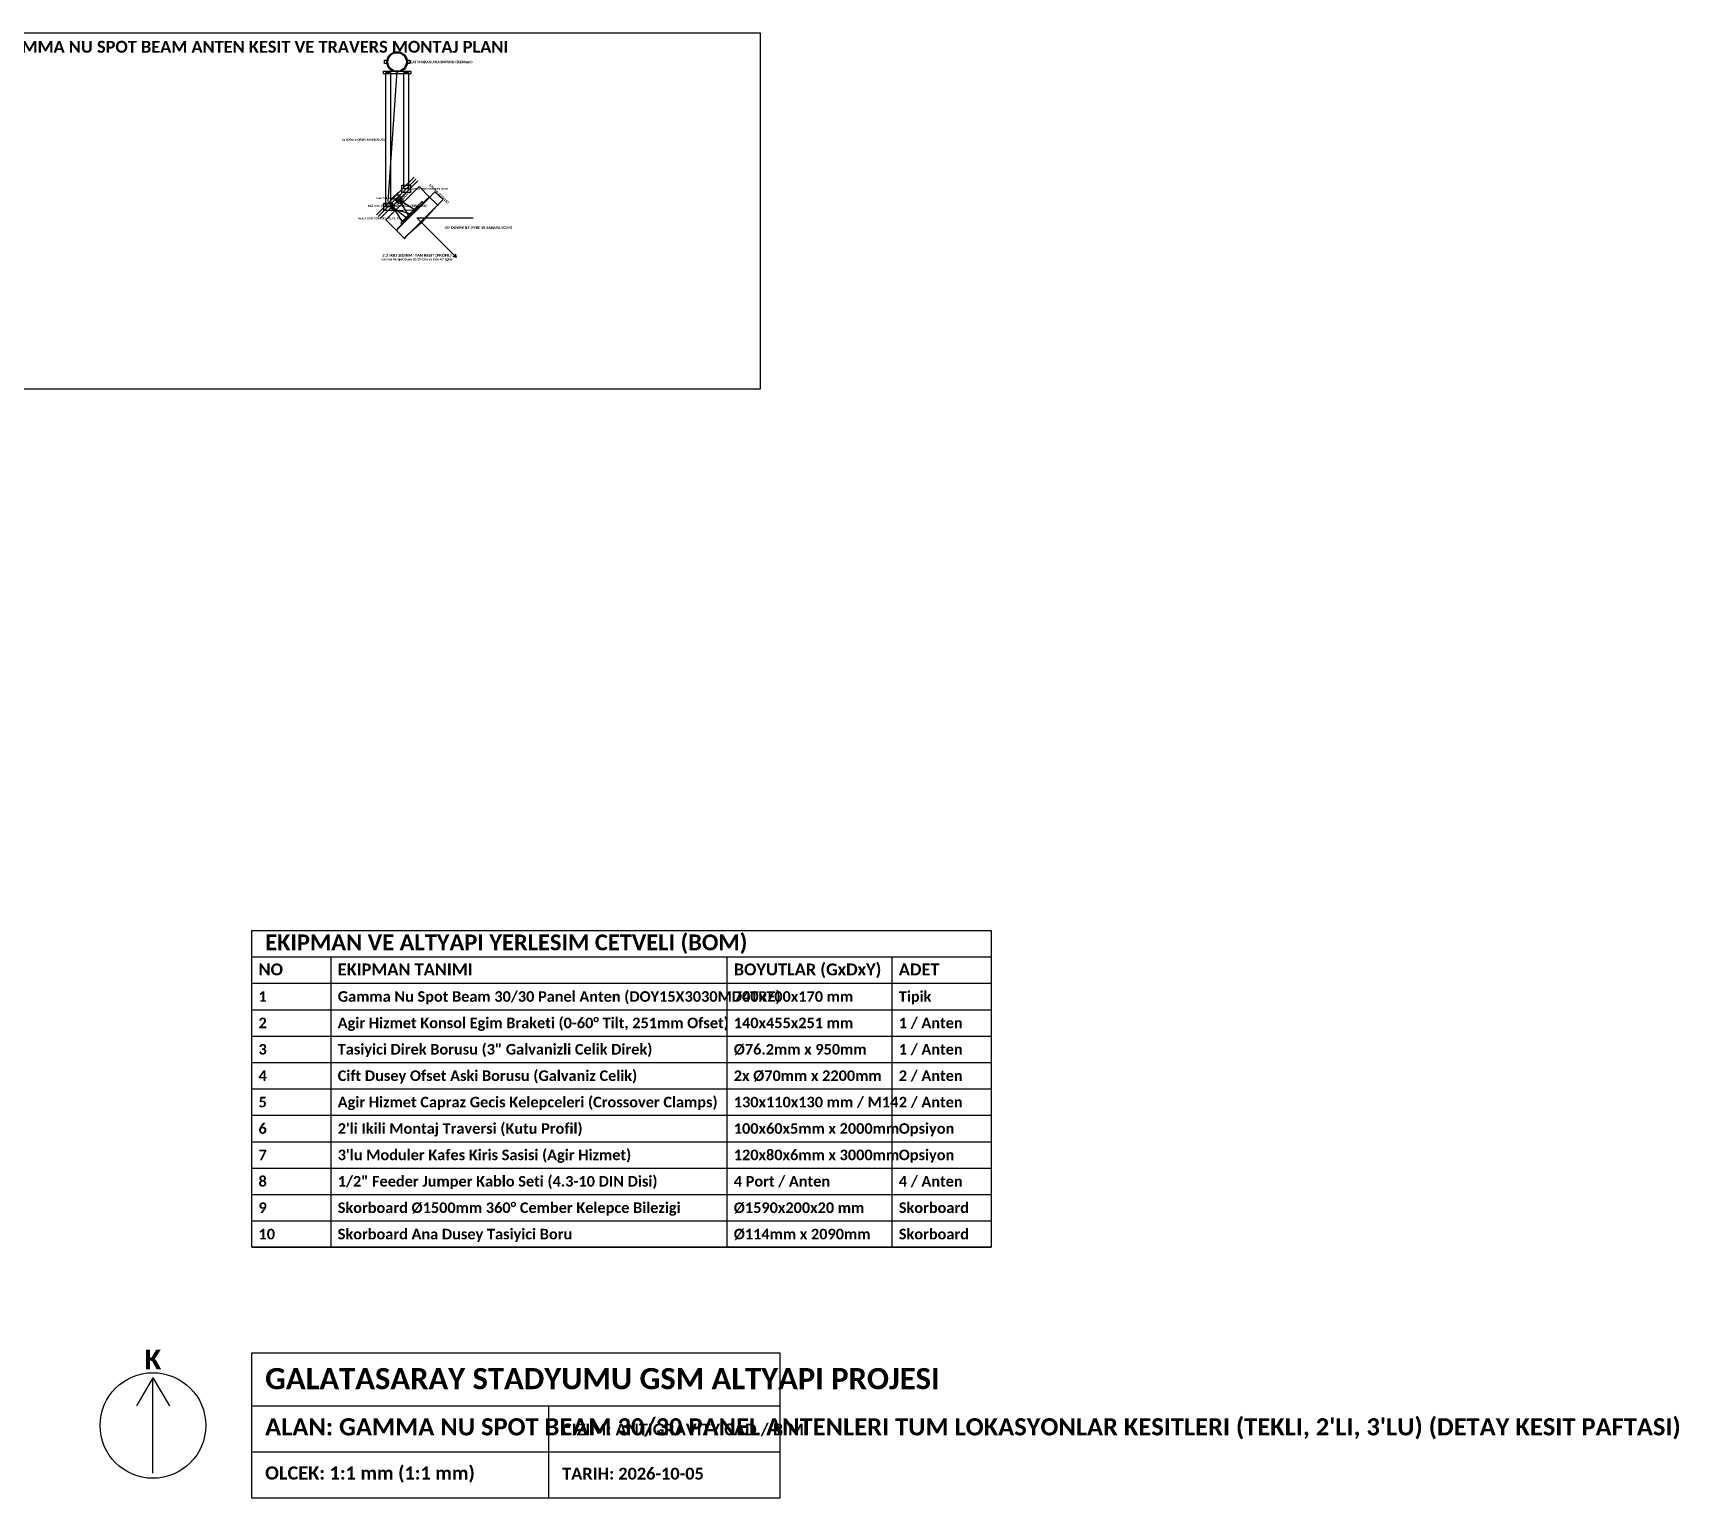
# Model space of a CAD drawing. Header units: millimetres. Extents: x -21500 to 35121, y -2600 to 19800.
# Drawn here: x 10182 to 35121, y -2400 to 19800 of the extents above; entities that cross this region are included whole.
import ezdxf
from ezdxf.enums import TextEntityAlignment as Align

# ---------------------------------------------------------------- set-up
doc = ezdxf.new("R2010")
doc.units = ezdxf.units.MM
for name, color, linetype in [('CELIK_KIRIS_KOLON', 9, 'CONTINUOUS'), ('EKP_PANEL_ANTEN', 6, 'CONTINUOUS'), ('KABLO_TAVALARI', 6, 'CONTINUOUS'), ('METIN_BILGI', 7, 'CONTINUOUS'), ('MONTAJ_BORULARI', 2, 'CONTINUOUS'), ('OLCULER', 1, 'CONTINUOUS')]:
    doc.layers.add(name, color=color, linetype=linetype)
doc.styles.get("Standard").update_dxf_attribs({"font": 'calibrib.ttf'})

msp = doc.modelspace()

# ---------------------------------------------------------------- linework, layer by layer
at = {"layer": 'CELIK_KIRIS_KOLON'}
for p, q in [((15563, 17244), (15700, 19220)), ((15715, 17384), (15616, 17285)), ((16167, 17298), (15702, 16833)), ((15959, 17126), (15739, 17261)), ((15874, 17041), (15739, 17261)), ((16077, 17244), (15756, 16923)), ((16095, 17227), (16077, 17244)), ((16167, 17298), (16173, 17293)), ((15702, 16833), (15707, 16827)), ((15756, 16923), (15773, 16905))]:
    msp.add_line(p, q, dxfattribs=at)
for points in [[(15493, 19180), (15493, 19220), (15906, 19220), (15906, 19180)], [(15510, 19335), (15510, 19385), (15545, 19385), (15545, 19335)], [(15855, 19335), (15855, 19385), (15890, 19385), (15890, 19335)], [(15771, 17382), (15771, 17492), (15901, 17492), (15901, 17382)], [(15498, 17109), (15498, 17219), (15628, 17219), (15628, 17109)]]:
    msp.add_lwpolyline(points, close=True, dxfattribs=at)
for centre, radius in [((15700, 19360), 155), ((15700, 17300), 48.1), ((15739, 17261), 45), ((15739, 17261), 22)]:
    msp.add_circle(centre, radius, dxfattribs=at)
at = {"layer": 'EKP_PANEL_ANTEN'}
for p, q in [((15707, 16827), (16173, 17293)), ((16173, 17293), (16187, 17316)), ((16187, 17316), (16320, 17183)), ((16308, 17187), (15813, 16692)), ((16297, 17177), (16073, 16927)), ((16320, 17183), (16297, 17177)), ((15684, 16813), (15707, 16827)), ((15817, 16680), (15684, 16813)), ((16073, 16927), (15823, 16703)), ((15823, 16703), (15817, 16680))]:
    msp.add_line(p, q, dxfattribs=at)
at = {"layer": 'KABLO_TAVALARI'}
for p, q in [((15785, 16932), (15611, 17211)), ((15845, 16992), (15611, 17176)), ((15905, 17052), (15611, 17141)), ((15965, 17112), (15611, 17106)), ((15825, 16992), (15785, 16932)), ((15842, 16974), (15825, 16992)), ((15885, 17052), (15845, 16992)), ((15902, 17034), (15885, 17052)), ((15945, 17112), (15905, 17052)), ((15963, 17094), (15945, 17112)), ((16005, 17172), (15965, 17112)), ((16023, 17154), (16005, 17172))]:
    msp.add_line(p, q, dxfattribs=at)
for centre in [(15825, 16992), (15885, 17052), (15945, 17112), (16005, 17172)]:
    msp.add_circle(centre, 8, dxfattribs=at)
at = {"layer": 'METIN_BILGI'}
for p, q in [((13500, 5800), (24700, 5800)), ((14700, 1400), (14700, 5800)), ((20700, 1400), (20700, 5800)), ((23200, 1400), (23200, 5800)), ((13500, 5400), (24700, 5400)), ((13500, 5000), (24700, 5000)), ((13500, 4600), (24700, 4600)), ((13500, 4200), (24700, 4200)), ((13500, 3800), (24700, 3800)), ((13500, 3400), (24700, 3400)), ((13500, 3000), (24700, 3000)), ((13500, 2600), (24700, 2600)), ((13500, 2200), (24700, 2200)), ((13500, 1800), (24700, 1800)), ((13500, 1400), (24700, 1400)), ((12000, -580), (11750, -1000)), ((12000, -2020), (12000, -580)), ((12000, -580), (12250, -1000)), ((13500, -1000), (21500, -1000)), ((18000, -2400), (18000, -1000)), ((13500, -1700), (21500, -1700))]:
    msp.add_line(p, q, dxfattribs=at)
for points in [[(6700, 14400), (6700, 19800), (21200, 19800), (21200, 14400)], [(13500, 1400), (13500, 6200), (24700, 6200), (24700, 1400)], [(13500, -2400), (13500, -200), (21500, -200), (21500, -2400)]]:
    msp.add_lwpolyline(points, close=True, dxfattribs=at)
msp.add_circle((12000, -1300), 800, dxfattribs=at)
at = {"layer": 'MONTAJ_BORULARI'}
for p, q in [((15957, 17612), (15388, 17043)), ((15984, 17585), (15415, 17016)), ((16011, 17558), (15442, 16989))]:
    msp.add_line(p, q, dxfattribs=at)
for points in [[(15528, 17164), (15528, 19200), (15598, 19200), (15598, 17164)], [(15801, 17437), (15801, 19200), (15871, 19200), (15871, 17437)]]:
    msp.add_lwpolyline(points, close=True, dxfattribs=at)
msp.add_circle((15700, 19360), 140, dxfattribs=at)
at = {"layer": 'OLCULER'}
for p, q in [((15528, 16968), (16032, 17472)), ((16187, 17316), (16032, 17472)), ((16173, 17293), (16272, 17392)), ((16272, 17392), (16396, 17276)), ((16297, 17177), (16396, 17276)), ((15684, 16813), (15528, 16968)), ((16000, 17000), (16850, 17000)), ((16000, 17000), (16601, 16399)), ((16601, 16399), (16551, 16414)), ((16601, 16399), (16586, 16449))]:
    msp.add_line(p, q, dxfattribs=at)

# ---------------------------------------------------------------- texts
at = {"layer": 'CELIK_KIRIS_KOLON'}
msp.add_text('0-60° TILT MAFSALI', height=26, dxfattribs=at).set_placement((15709, 17296), align=Align.MIDDLE_RIGHT)
at = {"layer": 'KABLO_TAVALARI'}
msp.add_text('4x 4.3-10 RF PORT (R1, Y1, Y2, P1)', height=30, dxfattribs=at).set_placement((15756, 16989), align=Align.MIDDLE_RIGHT)
at = {"layer": 'METIN_BILGI'}
for s, height, p in [("BOLUM 2: 2'LI (DUAL) GAMMA NU SPOT BEAM ANTEN KESIT VE TRAVERS MONTAJ PLANI", 180, (7100, 19500)), ('EKIPMAN VE ALTYAPI YERLESIM CETVELI (BOM)', 240, (13700, 5900)), ('NO', 180, (13600, 5520)), ('EKIPMAN TANIMI', 180, (14800, 5520)), ('BOYUTLAR (GxDxY)', 180, (20800, 5520)), ('ADET', 180, (23300, 5520)), ('1', 160, (13600, 5120)), ('Gamma Nu Spot Beam 30/30 Panel Anten (DOY15X3030MD4TRE)', 160, (14800, 5120)), ('700x700x170 mm', 160, (20800, 5120)), ('Tipik', 160, (23300, 5120)), ('2', 160, (13600, 4720)), ('Agir Hizmet Konsol Egim Braketi (0-60° Tilt, 251mm Ofset)', 160, (14800, 4720)), ('140x455x251 mm', 160, (20800, 4720)), ('1 / Anten', 160, (23300, 4720)), ('Tasiyici Direk Borusu (3" Galvanizli Celik Direk)', 160, (14800, 4320)), ('1 / Anten', 160, (23300, 4320)), ('3', 160, (13600, 4320)), ('Ø76.2mm x 950mm', 160, (20800, 4320)), ('4', 160, (13600, 3920)), ('Cift Dusey Ofset Aski Borusu (Galvaniz Celik)', 160, (14800, 3920)), ('2x Ø70mm x 2200mm', 160, (20800, 3920)), ('2 / Anten', 160, (23300, 3920)), ('5', 160, (13600, 3520)), ('Agir Hizmet Capraz Gecis Kelepceleri (Crossover Clamps)', 160, (14800, 3520)), ('130x110x130 mm / M14', 160, (20800, 3520)), ('2 / Anten', 160, (23300, 3520)), ('6', 160, (13600, 3120)), ("2'li Ikili Montaj Traversi (Kutu Profil)", 160, (14800, 3120)), ('100x60x5mm x 2000mm', 160, (20800, 3120)), ('Opsiyon', 160, (23300, 3120)), ('7', 160, (13600, 2720)), ("3'lu Moduler Kafes Kiris Sasisi (Agir Hizmet)", 160, (14800, 2720)), ('120x80x6mm x 3000mm', 160, (20800, 2720)), ('Opsiyon', 160, (23300, 2720)), ('1/2" Feeder Jumper Kablo Seti (4.3-10 DIN Disi)', 160, (14800, 2320)), ('8', 160, (13600, 2320)), ('4 Port / Anten', 160, (20800, 2320)), ('4 / Anten', 160, (23300, 2320)), ('9', 160, (13600, 1920)), ('Skorboard Ø1500mm 360° Cember Kelepce Bilezigi', 160, (14800, 1920)), ('Ø1590x200x20 mm', 160, (20800, 1920)), ('Skorboard', 160, (23300, 1920)), ('10', 160, (13600, 1520)), ('Skorboard Ana Dusey Tasiyici Boru', 160, (14800, 1520)), ('Ø114mm x 2090mm', 160, (20800, 1520)), ('Skorboard', 160, (23300, 1520)), ('GALATASARAY STADYUMU GSM ALTYAPI PROJESI', 320, (13700, -750)), ("ALAN: GAMMA NU SPOT BEAM 30/30 PANEL ANTENLERI TUM LOKASYONLAR KESITLERI (TEKLI, 2'LI, 3'LU) (DETAY KESIT PAFTASI)", 260, (13700, -1450)), ('CIZIM: ANTIGRAVITY CAD / BIM', 180, (18200, -1450)), ('OLCEK: 1:1 mm (1:1 mm)', 200, (13700, -2120)), ('TARIH: 2026-10-05', 180, (18200, -2120))]:
    msp.add_text(s, height=height, dxfattribs=at).set_placement(p)
for s, height, p in [('CATI MAKASI ANA BORUSU (Ø280mm)', 38, (15900, 19360)), ('CAPRAZ GECIS KELEPCESI (M14)', 28, (15906, 17437))]:
    msp.add_text(s, height=height, dxfattribs=at).set_placement(p, align=Align.MIDDLE_LEFT)
msp.add_text('2x Ø70mm OFSET ASKI BORUSU', height=32, dxfattribs=at).set_placement((15518, 18182), align=Align.MIDDLE_RIGHT)
for s, height, p in [('Gamma Nu Spot Beam 30/30 (One ve Yere 45° Egim)', 32, (16000, 16370)), ('2.2 IKILI SISTEM: YAN KESIT (PROFIL)', 45, (16000, 16430)), ('K', 300, (12000, -300))]:
    msp.add_text(s, height=height, dxfattribs=at).set_placement(p, align=Align.MIDDLE_CENTER)
at = {"layer": 'OLCULER'}
for s, height, rotation, p in [('170 mm (GOVDE)', 36, -45, (16334, 17364)), ('700 mm (BOY)', 40, 45, (15745, 17255))]:
    msp.add_text(s, height=height, rotation=rotation, dxfattribs=at).set_placement(p, align=Align.MIDDLE_CENTER)
msp.add_text('463 mm (TOPLAM MONTAJ DERINLIGI)', height=36, dxfattribs=at).set_placement((15700, 17180), align=Align.MIDDLE_CENTER)
msp.add_text('45° DOWNTILT (YERE VE SAHAYA EGIM)', height=40, dxfattribs=at).set_placement((16420, 16850), align=Align.MIDDLE_LEFT)

doc.saveas('drawing.dxf')
